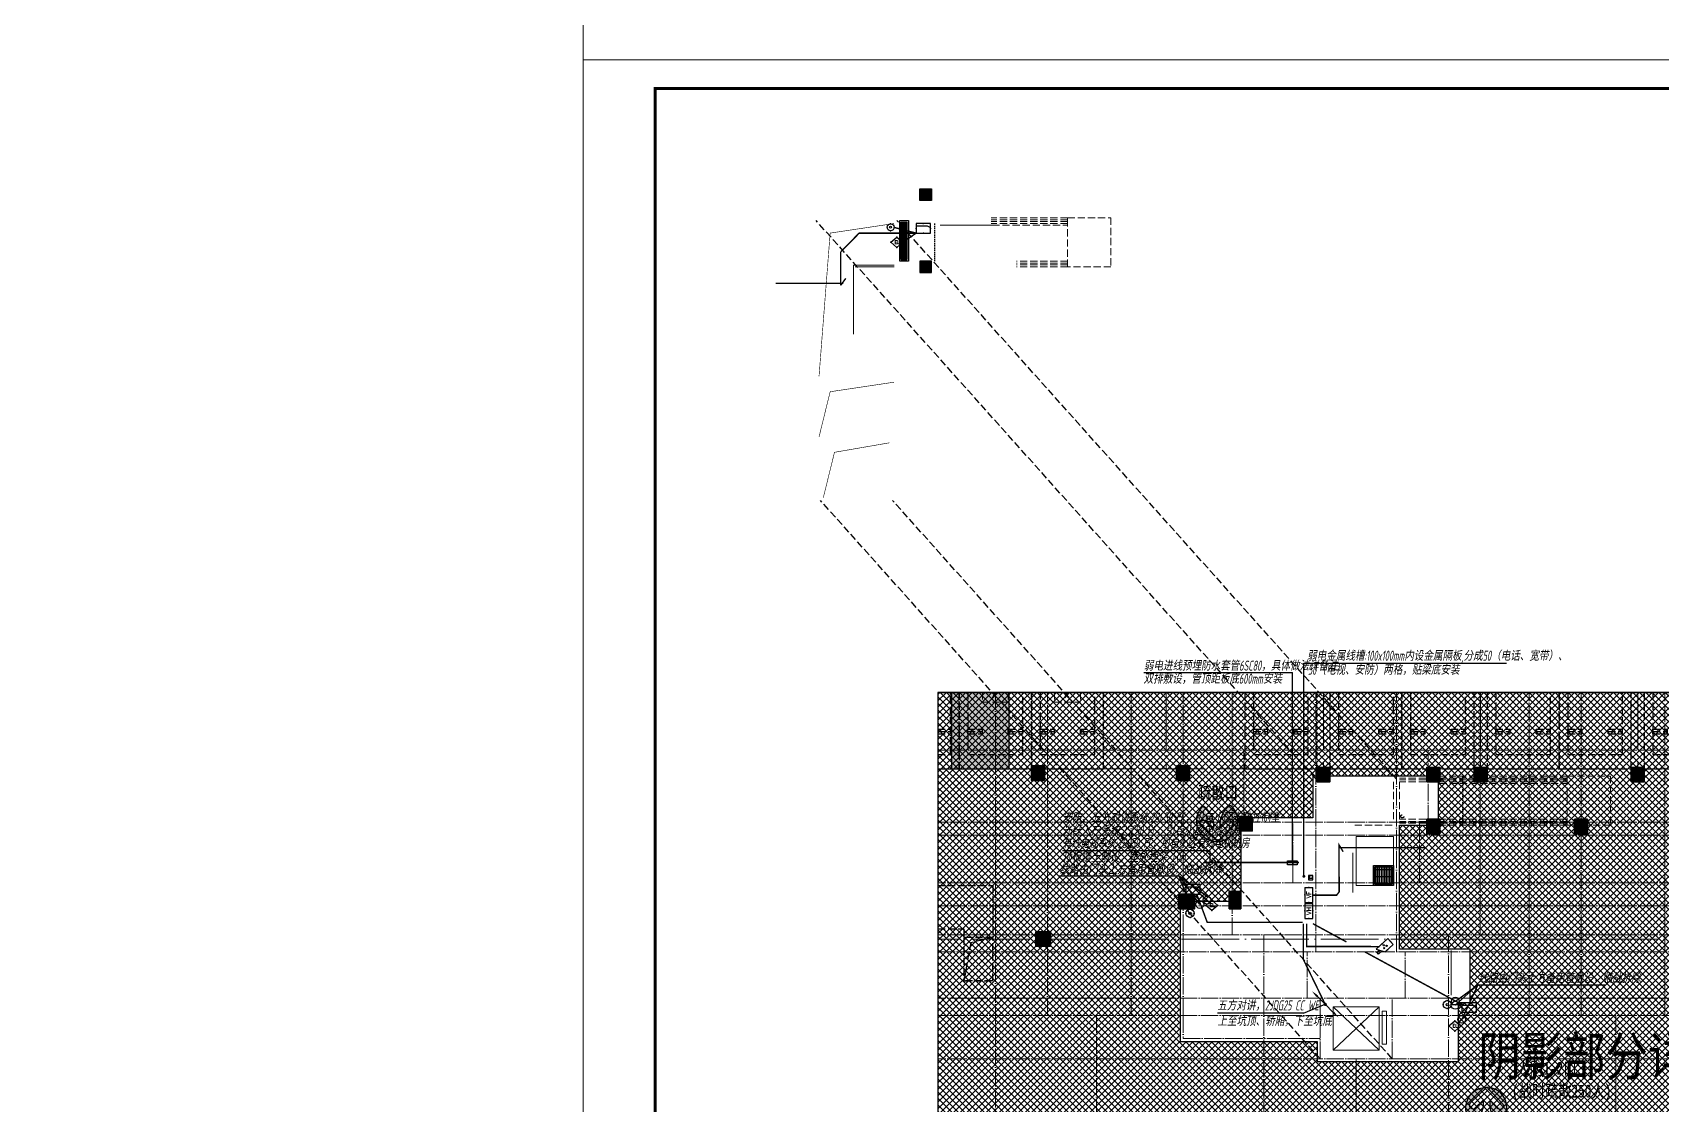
# Model space of a CAD drawing. Extents: x 3002737 to 4077523, y -995787 to -7267.
# Drawn here: x 3398263 to 3454738, y -794406 to -757247 of the extents above; entities that cross this region are included whole.
import ezdxf
from ezdxf.enums import TextEntityAlignment as Align
from ezdxf.xclip import XClip

# ---------------------------------------------------------------- set-up
doc = ezdxf.new("R2010")
doc.units = 0
doc.header["$LTSCALE"] = 1000
doc.header["$MEASUREMENT"] = 0
doc.header["$XCLIPFRAME"] = 2
for name, pattern in [('#P_--_20B1_001_t3$0$DASH', [0.35, 0.25, -0.1]), ('5、6、7#楼参照$0$DASH', [0.35, 0.25, -0.1]), ('__DASH', [0.35, 0.25, -0.1]), ('DASH', [0.35, 0.25, -0.1]), ('DOTE', [2.42, 2, -0.2, 0.02, -0.2]), ('HIDDEN', [0.375, 0.25, -0.125])]:
    doc.linetypes.add(name, pattern=pattern)
doc.layers.get('0').update_dxf_attribs({"linetype": 'CONTINUOUS'})
for name, color, linetype in [('!!电气', 1, 'CONTINUOUS'), ('!校对', 2, 'CONTINUOUS'), ('0-R-口部编号', 211, 'CONTINUOUS'), ('0-R-风井', 2, 'CONTINUOUS'), ('0-R疏散口', 20, 'CONTINUOUS'), ('DIM-照明', 7, 'CONTINUOUS'), ('EQUIP-安防', 3, 'CONTINUOUS'), ('EQUIP-电视', 3, 'CONTINUOUS'), ('HS-A-停车位（标准）', 9, 'CONTINUOUS'), ('LWIRE', 4, 'CONTINUOUS'), ('text', 7, 'CONTINUOUS'), ('VPIPE-雨水', 4, 'DASH'), ('WIRE-安防', 4, 'CONTINUOUS'), ('WIRE-综合布线', 5, 'DASH'), ('人防集水坑', 11, 'CONTINUOUS'), ('审核', 1, 'CONTINUOUS'), ('电气', 6, 'CONTINUOUS'), ('疏散口', 20, 'CONTINUOUS')]:
    doc.layers.add(name, color=color, linetype=linetype)
for name, color, linetype, lineweight in [('3.5方案汇报，与郭总、侯月琴确定户型_t8$0$STAIR', 2, 'CONTINUOUS', 18), ('AE-PARKING', 70, '5、6、7#楼参照$0$DASH', 13), ('DOTE', 19, 'DOTE', 9), ('PUB_HATCH', 8, 'CONTINUOUS', 9), ('STAIR', 252, 'CONTINUOUS', 20), ('WINDOW', 146, 'CONTINUOUS', 20), ('图框', 147, 'CONTINUOUS', 20), ('填充', 251, 'CONTINUOUS', 5), ('平面-看线', 252, 'CONTINUOUS', 15), ('排水', 252, 'CONTINUOUS', 20), ('砼柱', 2, 'CONTINUOUS', 35)]:
    doc.layers.add(name, color=color, linetype=linetype, lineweight=lineweight)
doc.styles.add('-宋体', font='', dxfattribs={"width": 0.8})
doc.styles.add('_TEL_DIM', font='SIMPLEX', dxfattribs={"width": 0.8, "height": 3.5, "bigfont": 'HZTXT'})
doc.styles.add('HZTXT', font='gbeitc.shx', dxfattribs={"width": 0.8, "height": 400, "bigfont": 'hztxt.shx'})
doc.styles.add('SM1', font='realsz.shx', dxfattribs={"width": 0.75, "bigfont": 'realhz.shx'})
doc.styles.get("Standard").update_dxf_attribs({"font": 'gbenor.shx', "bigfont": 'gbcbig.shx'})
doc.styles.add('黑体', font='simhei.ttf')
doc.styles.get('-宋体').set_extended_font_data('SimSun')

# ---------------------------------------------------------------- blocks, each defined once
blk = doc.blocks.new('A$C25A378E3')
at = {"layer": 'HS-A-停车位（标准）', "linetype": 'DASH'}
for p, q in [((300, 4280), (800, 4280)), ((300, 4280), (300, 4120)), ((300, 4200), (800, 4200)), ((300, 4120), (800, 4120)), ((800, 4280), (800, 4120)), ((1700, 4280), (2200, 4280)), ((1700, 4280), (1700, 4120)), ((1700, 4200), (2200, 4200)), ((1700, 4120), (2200, 4120)), ((2200, 4280), (2200, 4120)), ((300, 1700), (-200, 2550)), ((2200, 1700), (2700, 2550))]:
    blk.add_line(p, q, dxfattribs=at)
for points in [[(0, 5500), (2500, 5500), (2500, 0), (0, 0)], [(300, 5000), (2200, 5000), (2200, 0), (300, 0)]]:
    blk.add_lwpolyline(points, close=True, dxfattribs=at)
blk = doc.blocks.new('TYUIYOIUO')
at = {"layer": '0-R-风井', "linetype": '__DASH'}
for p, q in [((-220495, 794767), (-212860, 794767)), ((-212860, 794767), (-212860, 792967)), ((-220495, 793267), (-213860, 793267)), ((-213860, 793267), (-213860, 792967)), ((-213860, 792967), (-213860, 791467)), ((-212860, 792967), (-213860, 792967)), ((-212860, 791467), (-212860, 792967)), ((-213860, 791467), (-212860, 791467)), ((-212860, 791467), (-213860, 791467))]:
    blk.add_line(p, q, dxfattribs=at)
blk.add_lwpolyline([(-212860, 792967), (-213625, 792789), (-213860, 791467)], dxfattribs=at)
blk = doc.blocks.new('A$C1DD019F9')
at = {"layer": '疏散口'}
h = blk.add_hatch(color=256, dxfattribs=at)
edge = h.paths.add_edge_path()
edge.add_line((1658, 3316), (367, 2025))
edge.add_arc((563, 1830), 276, 135, 315.00005)
edge.add_line((758, 1634), (1381, 2258))
edge.add_arc((-487, 1990), 1888, -24.12321, 8.15743, ccw=False)
edge.add_arc((-487, 1990), 1888, 303.59616, 335.87679, ccw=False)
edge.add_arc((1658, 1658), 1658, 90, 228.41727, ccw=False)
h = blk.add_hatch(color=256, dxfattribs=at)
edge = h.paths.add_edge_path()
edge.add_line((1658, 3316), (2948, 2025))
edge.add_arc((2753, 1830), 276, -135.00005, 45, ccw=False)
edge.add_line((2558, 1634), (1934, 2258))
edge.add_arc((3803, 1990), 1888, 171.84257, 204.12321)
edge.add_arc((3803, 1990), 1888, 204.12321, 236.40384)
edge.add_arc((1658, 1658), 1658, 311.58273, 450)
for points in [[(1658, 3316), (367, 2025, 1.0000004), (758, 1634), (1381, 2258, -0.1417898), (1236, 1218, -0.1417897), (557, 417, -0.689965), (1658, 3316)], [(1658, 3316), (2948, 2025, -1.0000004), (2558, 1634), (1934, 2258, 0.1417898), (2080, 1218, 0.1417897), (2758, 417, 0.689965), (1658, 3316)]]:
    blk.add_lwpolyline(points, format="xyb", close=True, dxfattribs=at)
blk = doc.blocks.new('充电车位')
at = {"layer": 'AE-PARKING', "linetype": 'ByBlock'}
h = blk.add_hatch(color=1, dxfattribs=at)
h.dxf.hatch_style = 1
h.paths.add_polyline_path([(-1007586, -1042638), (-1007474, -1042375), (-1007689, -1042375), (-1007425, -1042030), (-1007515, -1042282), (-1007279, -1042298)])
at = {"layer": 'AE-PARKING', "color": 1}
for p, q in [((-1007929, -1041873), (-1007029, -1041873)), ((-1007929, -1041873), (-1007929, -1042773)), ((-1007029, -1041873), (-1007029, -1042773)), ((-1007929, -1042773), (-1007029, -1042773))]:
    blk.add_line(p, q, dxfattribs=at)
at = {"layer": 'AE-PARKING', "color": 1, "linetype": 'ByBlock'}
for p, q in [((-1007425, -1042030), (-1007689, -1042375)), ((-1007689, -1042375), (-1007474, -1042375)), ((-1007279, -1042298), (-1007586, -1042638)), ((-1007586, -1042638), (-1007474, -1042375)), ((-1007425, -1042030), (-1007515, -1042282)), ((-1007515, -1042282), (-1007279, -1042298))]:
    blk.add_line(p, q, dxfattribs=at)
blk = doc.blocks.new('A$C24B36177')
for points in [[(-33100, -16697), (-33550, -16697), (-33550, -17197), (-33100, -17197)], [(-28065, -16697), (-28515, -16697), (-28515, -17197), (-28065, -17197)], [(-23200, -16747), (-23650, -16747), (-23650, -17247), (-23200, -17247)], [(-19390, -16747), (-19840, -16747), (-19840, -17247), (-19390, -17247)], [(-17750, -16747), (-18200, -16747), (-18200, -17247), (-17750, -17247)], [(-12300, -16747), (-12750, -16747), (-12750, -17247), (-12300, -17247)], [(-25890, -18447), (-26340, -18447), (-26340, -18947), (-25890, -18947)], [(-19390, -18547), (-19840, -18547), (-19840, -19047), (-19390, -19047)], [(-14265, -18547), (-14715, -18547), (-14715, -19047), (-14265, -19047)], [(-27890, -21147), (-28440, -21147), (-28440, -21647), (-27890, -21647)], [(-26290, -21047), (-26690, -21047), (-26690, -21647), (-26290, -21647)], [(-32890, -22447), (-33390, -22447), (-33390, -22947), (-32890, -22947)]]:
    blk.add_hatch(color=252).paths.add_polyline_path(points)
at = {"layer": '砼柱', "color": 252, "lineweight": 35}
for points in [[(-33100, -16697), (-33550, -16697), (-33550, -17197), (-33100, -17197)], [(-28065, -16697), (-28515, -16697), (-28515, -17197), (-28065, -17197)], [(-23200, -16747), (-23650, -16747), (-23650, -17247), (-23200, -17247)], [(-19390, -16747), (-19840, -16747), (-19840, -17247), (-19390, -17247)], [(-17750, -16747), (-18200, -16747), (-18200, -17247), (-17750, -17247)], [(-12300, -16747), (-12750, -16747), (-12750, -17247), (-12300, -17247)], [(-25890, -18447), (-26340, -18447), (-26340, -18947), (-25890, -18947)], [(-19390, -18547), (-19840, -18547), (-19840, -19047), (-19390, -19047)], [(-14265, -18547), (-14715, -18547), (-14715, -19047), (-14265, -19047)], [(-27890, -21147), (-28440, -21147), (-28440, -21647), (-27890, -21647)], [(-26290, -21047), (-26690, -21047), (-26690, -21647), (-26290, -21647)], [(-32890, -22447), (-33390, -22447), (-33390, -22947), (-32890, -22947)]]:
    blk.add_lwpolyline(points, close=True, dxfattribs=at)
blk = doc.blocks.new('FSFSFASFSFESFSEF')
at = {"layer": '人防集水坑', "ltscale": 0.8}
h = blk.add_hatch(dxfattribs=at)
h.set_pattern_fill('GRATE', color=256, scale=75, style=0)
h.set_pattern_definition([(270, (-806039.36, 23438904.08), (59.53125, -2e-14), []), (360, (-806039.36, 23438904.08), (9e-14, 238.125), [])])
h.paths.add_polyline_path([(286467, 761316), (287067, 761316), (287067, 760716), (286467, 760716)])
at = {"layer": '人防集水坑'}
for points in [[(287117, 760666), (286417, 760666), (286417, 761366), (287117, 761366)], [(287067, 760716), (286467, 760716), (286467, 761316), (287067, 761316)]]:
    blk.add_lwpolyline(points, close=True, dxfattribs=at)
at = {"layer": '排水'}
blk.add_lwpolyline([(285817, 760666), (287117, 760666), (287117, 762366), (285817, 762366)], close=True, dxfattribs=at)
blk = doc.blocks.new('DFBFBFBGF')
at = {"layer": 'STAIR', "color": 252, "linetype": '#P_--_20B1_001_t3$0$DASH'}
for p, q in [((293136, 754230), (287317, 754230)), ((293136, 754160), (287317, 754160)), ((293136, 754100), (287317, 754100)), ((293136, 754030), (287317, 754030)), ((288716, 753970), (293136, 753970)), ((293136, 754030), (293136, 754230)), ((293136, 752730), (287317, 752730)), ((293136, 752660), (287317, 752660)), ((293136, 752600), (287317, 752600)), ((293136, 752530), (287317, 752530)), ((293136, 752530), (293136, 752730))]:
    blk.add_line(p, q, dxfattribs=at)
blk.add_lwpolyline([(293136, 754230), (294636, 754230), (294636, 752530), (293136, 752530)], close=True, dxfattribs=at)
at = {"layer": '审核', "color": 252, "linetype": 'HIDDEN', "ltscale": 0.2}
blk.add_line((289519, 752530), (289519, 754230), dxfattribs=at)
blk = doc.blocks.new('A$C74D73064')
h = blk.add_hatch()
h.set_pattern_fill('ACAD_ISO10W100', color=252, scale=125, angle=90, style=0)
h.set_pattern_definition([(90, (278075.3, -731194.4), (-93.75, 6e-15), [225, -56.25, 9.375, -56.25])])
h.paths.add_polyline_path([(63780, 67619), (65780, 67619), (65780, 84119), (63780, 84119)])
at = {"layer": '填充'}
h = blk.add_hatch(dxfattribs=at)
h.set_pattern_fill('ANSI37', color=252, scale=100, style=0)
h.set_pattern_definition([(45, (953418.07, -464688.25), (-112.253202, 112.253202), []), (135, (953418.07, -464688.25), (-112.253202, -112.253202), [])])
h.paths.add_polyline_path([(80665, 65672), (80665, 67372), (76315, 67372), (76315, 65922), (73815, 65922), (73816, 63022), (71716, 63022), (71716, 58173), (76465, 58173), (76465, 57472), (81365, 57472), (81365, 59522), (81765, 59522), (81765, 61372), (79315, 61373), (79315, 65672)], flags=16)
h.paths.add_polyline_path([(63315, 70272), (117315, 70272), (117315, 50772), (63315, 50772)])
h.paths.add_polyline_path([(104915, 66523), (104915, 67421), (100066, 67423), (100066, 65673), (101316, 65673), (101315, 61473), (96715, 61473), (96715, 58173), (101465, 58173), (101465, 57472), (104165, 57472), (104165, 59522), (107365, 59522), (107365, 63822), (106865, 63822), (106865, 66523)], flags=16)
at = {"color": 252}
for points in [[(63780, 67619), (65780, 67619), (65780, 84119), (63780, 84119)], [(63315, 70272), (117315, 70272), (117315, 50772), (63315, 50772)], [(80665, 65672), (80665, 67372), (76315, 67372), (76315, 65922), (73815, 65922), (73816, 63022), (71716, 63022), (71716, 58173), (76465, 58173), (76465, 57472), (81365, 57472), (81365, 59522), (81765, 59522), (81765, 61372), (79315, 61373), (79315, 65672)]]:
    blk.add_lwpolyline(points, close=True, dxfattribs=at)
at = {"layer": '3.5方案汇报，与郭总、侯月琴确定户型_t8$0$STAIR', "color": 252}
for p, q in [((78615, 59372), (77015, 57872)), ((77015, 59372), (78615, 57872))]:
    blk.add_line(p, q, dxfattribs=at)
for points in [[(77015, 57872), (77015, 59372), (78615, 59372), (78615, 57872)], [(78715, 58072), (78715, 59222), (78865, 59222), (78865, 58072)]]:
    blk.add_lwpolyline(points, close=True, dxfattribs=at)
at = {"layer": 'DOTE', "color": 252}
for p, q in [((65780, 93137), (65780, 67619)), ((71230, 93137), (71230, 67619)), ((76680, 93137), (76680, 67619)), ((82130, 93137), (82130, 67619)), ((87580, 93137), (87580, 67619)), ((-86385, 67619), (196116, 67619)), ((196116, 61719), (-86385, 61719)), ((69455, 54519), (69455, 8149)), ((72980, 54519), (72980, 8149)), ((78430, 54519), (78430, 8149)), ((83880, 54519), (83880, 8149))]:
    blk.add_line(p, q, dxfattribs=at)
at = {"layer": 'DOTE', "color": 252, "linetype": 'DOTE', "ltscale": 0.3}
for p, q in [((71815, 59073), (71815, 58273)), ((71815, 58273), (76565, 58273))]:
    blk.add_line(p, q, dxfattribs=at)
at = {"layer": 'STAIR', "color": 252, "linetype": '#P_--_20B1_001_t3$0$DASH'}
for p, q in [((79115, 67172), (79115, 65872)), ((79315, 65872), (79315, 67172)), ((77765, 65672), (79115, 65672))]:
    blk.add_line(p, q, dxfattribs=at)
at = {"layer": 'STAIR', "color": 252}
blk.add_lwpolyline([(77705, 64714), (77705, 63332)], dxfattribs=at)
at = {"layer": 'WINDOW', "color": 252}
blk.add_line((81115, 61322), (81115, 59772), dxfattribs=at)
at = {"layer": '填充', "color": 252}
for points in [[(63315, 70272), (117315, 70272), (117315, 50772), (63315, 50772)], [(80665, 65672), (80665, 67372), (76315, 67372), (76315, 65922), (73815, 65922), (73816, 63022), (71716, 63022), (71716, 58173), (76465, 58173), (76465, 57472), (81365, 57472), (81365, 59522), (81765, 59522), (81765, 61372), (79315, 61373), (79315, 65672)]]:
    blk.add_lwpolyline(points, close=True, dxfattribs=at)
at = {"color": 252}
for name, p in [('A$C24B36177', (100105, 84419)), ('DFBFBFBGF', (-208001, -686858)), ('FSFSFASFSFESFSEF', (-208001, -697093))]:
    blk.add_blockref(name, p, dxfattribs=at)
at = {"layer": '0-R疏散口', "color": 252, "yscale": 0.4305656706515025, "zscale": 0.4305656706515025}
for p, xscale, rotation in [((72257, 66511), -0.4305656706515025, 181.4259203059818), ((81600, 55174), 0.4305656706515025, 358.5740796940182)]:
    blk.add_blockref('A$C1DD019F9', p, dxfattribs=dict(at, xscale=xscale, rotation=rotation))
at = {"layer": 'AE-PARKING', "color": 252, "rotation": 359.9974937272497}
for p in [(1072829, 1112663), (1075329, 1112663)]:
    blk.add_blockref('充电车位', p, dxfattribs=at)
at = {"layer": 'HS-A-停车位（标准）', "color": 252}
blk.add_blockref('TYUIYOIUO', (278075, -731194), dxfattribs=at)
at = {"layer": 'HS-A-停车位（标准）', "color": 252, "linetype": 'DASH', "xscale": -1, "rotation": 179.9993559612105}
for p in [(61555, 73119), (64055, 73119), (66555, 73119), (73955, 73119), (76905, 73119), (79405, 73119), (82355, 73119), (84855, 73119), (87805, 73119)]:
    blk.add_blockref('A$C25A378E3', p, dxfattribs=at)
at = {"layer": '0-R-口部编号', "color": 252, "style": '-宋体', "width": 0.75}
for s, p in [('人防1-2口', (83387, 57017)), ('(战时疏散250人)', (83214, 56228))]:
    blk.add_text(s, height=450, dxfattribs=at).set_placement(p)
at = {"layer": '0-R疏散口', "color": 252, "style": '-宋体', "width": 0.75}
blk.add_text('疏散口', height=450, dxfattribs=at).set_placement((72333, 66580))
blk = doc.blocks.new('HFHFTHFD')
at = {"layer": 'DOTE', "linetype": 'DOTE', "ltscale": 0.3}
for p, q in [((420617, 612949), (420617, 593449)), ((422417, 601749), (422417, 612949)), ((425317, 601749), (425317, 612949)), ((427117, 601749), (427117, 612949)), ((428817, 604549), (428817, 612949)), ((431717, 603949), (431717, 612949)), ((434517, 603949), (434517, 612949)), ((437417, 604549), (437417, 612949)), ((439117, 601749), (439117, 612949)), ((440917, 601749), (440917, 612949)), ((443817, 601749), (443817, 612949)), ((445617, 612949), (445617, 593449)), ((447417, 601749), (447417, 612949)), ((450317, 601749), (450317, 612949)), ((452117, 601749), (452117, 612949)), ((453817, 604549), (453817, 612949)), ((456717, 603949), (456717, 612949)), ((459517, 603949), (459517, 612949)), ((462417, 604549), (462417, 612949)), ((464117, 601749), (464117, 612949)), ((465917, 601749), (465917, 612949)), ((468817, 601749), (468817, 612949)), ((470617, 612949), (470617, 593449)), ((472617, 610949), (418617, 610949)), ((429217, 608449), (429217, 610949)), ((435617, 608449), (435617, 610949)), ((455617, 608449), (455617, 610949)), ((462017, 608449), (462017, 610949)), ((472617, 608449), (418617, 608449)), ((430917, 606349), (430917, 608449)), ((435317, 606349), (435317, 608449)), ((472617, 607999), (418617, 607999)), ((455917, 606349), (455917, 607999)), ((460317, 606349), (460317, 607999)), ((472617, 606349), (418617, 606349)), ((472617, 605549), (418617, 605549)), ((472617, 604549), (418617, 604549)), ((429917, 604549), (429917, 593449)), ((436316, 604549), (436317, 593449)), ((454917, 604549), (454917, 593449)), ((461316, 604549), (461317, 593449)), ((418617, 603949), (472617, 603949)), ((431417, 602349), (431417, 603949)), ((434817, 602349), (434817, 603949)), ((456417, 602349), (456417, 603949)), ((459817, 602349), (459817, 603949)), ((472617, 602349), (418617, 602349)), ((431867, 600249), (431867, 602349)), ((434367, 600249), (434367, 602349)), ((456867, 600249), (456867, 602349)), ((459367, 600249), (459367, 602349)), ((472617, 601749), (418617, 601749)), ((424117, 601749), (424117, 593449)), ((442117, 601749), (442117, 593449)), ((449117, 601749), (449117, 593449)), ((467117, 601749), (467117, 593449)), ((472617, 600249), (418617, 600249)), ((433117, 600249), (433117, 593449)), ((458117, 600249), (458117, 593449)), ((472617, 597249), (418617, 597249)), ((423317, 597249), (423317, 596649)), ((442917, 597249), (442917, 596649)), ((448317, 597249), (448317, 596649)), ((467917, 597249), (467917, 596649)), ((472617, 596649), (418617, 596649)), ((472617, 596049), (418617, 596049)), ((429167, 596049), (429167, 595449)), ((430667, 596049), (430667, 595449)), ((435567, 596049), (435567, 595449)), ((437067, 596049), (437067, 595449)), ((454167, 596049), (454167, 595449)), ((455667, 596049), (455667, 595449)), ((460567, 596049), (460567, 595449)), ((462067, 596049), (462067, 595449)), ((472617, 595449), (418617, 595449))]:
    blk.add_line(p, q, dxfattribs=at)
blk = doc.blocks.new('A$C110D7C8B')
h = blk.add_hatch()
h.set_pattern_fill('ANSI32', color=252, scale=7, angle=135)
h.set_pattern_definition([(180, (-705542.518, -984740.232), (-4e-15, -33.3375), []), (180, (-705553.63, -984729.12), (-4e-15, -33.3375), [])])
h.paths.add_polyline_path([(50, -1350), (250, -1350), (250, -50), (50, -50)])
at = {"color": 252}
for points in [[(0, 0), (300, 0), (300, -1400), (0, -1400)], [(50, -50), (250, -50), (250, -1350), (50, -1350)]]:
    blk.add_lwpolyline(points, close=True, dxfattribs=at)
blk = doc.blocks.new('A$C028C60F5')
at = {"color": 252}
blk.add_lwpolyline([(400, 0), (0, 0), (0, -400), (400, -400)], close=True, dxfattribs=at)
at = {"layer": 'PUB_HATCH', "color": 252}
blk.add_solid([(0, -400), (400, -400), (0, 0), (400, 0)], dxfattribs=at)
blk = doc.blocks.new('A$C28781836')
at = {"color": 252, "const_width": 20}
for points in [[(-10120, -5500), (-9734, -531), (-7520, -200)], [(-10120, -7600), (-9734, -6031), (-7520, -5700)], [(-9970, -9700), (-9584, -8131), (-7670, -7800)]]:
    blk.add_lwpolyline(points, dxfattribs=at)
at = {"layer": 'STAIR', "color": 252, "linetype": '#P_--_20B1_001_t3$0$DASH'}
for p, q in [((-1500, 0), (-4152, 0)), ((-1500, -70), (-4152, -70)), ((-1500, -130), (-4152, -130)), ((-1500, -200), (-4152, -200)), ((-4111, -260), (-1500, -260)), ((-1500, -1500), (-3268, -1500)), ((-1500, -1570), (-3268, -1570)), ((-1500, -1630), (-3268, -1630)), ((-1500, -1700), (-3268, -1700))]:
    blk.add_line(p, q, dxfattribs=at)
at = {"layer": 'STAIR', "color": 252}
for p, q in [((-5920, -260), (-4111, -260)), ((-8870, -1700), (-7520, -1700))]:
    blk.add_line(p, q, dxfattribs=at)
at = {"layer": 'STAIR', "color": 252, "linetype": '#P_--_20B1_001_t3$0$DASH'}
blk.add_lwpolyline([(-1500, 0), (0, 0), (0, -1700), (-1500, -1700)], close=True, dxfattribs=at)
at = {"layer": 'STAIR', "color": 252}
blk.add_lwpolyline([(-7520, -1640), (-8930, -1640), (-8930, -4040)], dxfattribs=at)
at = {"layer": '审核', "color": 252, "linetype": 'HIDDEN', "ltscale": 0.2}
blk.add_line((-6120, -200), (-6120, -1500), dxfattribs=at)
at = {"layer": '平面-看线', "color": 252}
for p, q in [((-1500, -200), (-1500, 0)), ((-1500, -1700), (-1500, -1500))]:
    blk.add_line(p, q, dxfattribs=at)
at = {"color": 252, "xscale": -1}
blk.add_blockref('A$C028C60F5', (-6220, 1000), dxfattribs=at)
at = {"color": 252}
for name, p in [('A$C110D7C8B', (-7320, -100)), ('A$C028C60F5', (-6620, -1500))]:
    blk.add_blockref(name, p, dxfattribs=at)
blk = doc.blocks.new('A$C7B1F0EBE')
at = {"color": 251, "linetype": '__DASH', "true_color": 0x636466}
for p, q in [((22902, 33465), (5580, 52819)), ((25702, 33465), (8380, 52819)), ((23052, 23765), (5730, 43119)), ((25552, 23765), (8230, 43119))]:
    blk.add_line(p, q, dxfattribs=at)
at = {"layer": 'VPIPE-雨水'}
blk.add_circle((25902, 32165), 55, dxfattribs=at)
for name, p in [('A$C28781836', (15799, 52919)), ('HFHFTHFD', (-408814, -576484))]:
    blk.add_blockref(name, p)
at = {"color": 252}
ref = blk.add_blockref('A$C74D73064', (-53513, -33808), dxfattribs=at)
XClip(ref).set_block_clipping_path([(63315.4263309771, 50772.2529092039), (117315.4131985184, 70272.2529080271)])
at = {"layer": 'text', "color": 8, "style": '黑体', "width": 0.8}
blk.add_text('阴影部分详地库图纸', height=1345.9, dxfattribs=at).set_placement((28542, 23175))
blk = doc.blocks.new('$equip$00001465')
for p, q in [((-0.75, 0.1), (-0.46, 0.1)), ((-0.75, -0.1), (-0.75, 0.1)), ((-0.6, 0.35), (-0.2, -0.35)), ((-0.6, 0.35), (0.75, 0.35)), ((0.75, 0.35), (0.75, -0.35)), ((-0.75, -0.1), (-0.34, -0.1)), ((0.75, -0.35), (-0.2, -0.35))]:
    blk.add_line(p, q)
for centre in [(-0.05, -0.05), (0.1, 0.15), (0.25, -0.05)]:
    blk.add_circle(centre, 0.05)
for p in [(-0.75, 0), (0.08, 0.35), (0.75, 0), (0.08, -0.35)]:
    blk.add_point(p)
for points in [[(-0.05, 0), (-0.05, 0), (-0.08, -0.01), (-0.03, -0.01)], [(0.06, 0.17), (0.14, 0.17), (0.05, 0.15), (0.15, 0.15)], [(0.06, 0.12), (0.14, 0.12), (0.05, 0.15), (0.15, 0.15)], [(0.08, 0.19), (0.12, 0.19), (0.06, 0.17), (0.14, 0.17)], [(0.08, 0.11), (0.12, 0.11), (0.06, 0.12), (0.14, 0.12)], [(0.1, 0.2), (0.1, 0.2), (0.08, 0.19), (0.12, 0.19)], [(0.1, 0.1), (0.1, 0.1), (0.08, 0.11), (0.12, 0.11)], [(0.25, 0), (0.25, 0), (0.22, -0.01), (0.28, -0.01)], [(-0.09, -0.03), (-0.01, -0.03), (-0.1, -0.05), (0, -0.05)], [(-0.09, -0.08), (-0.01, -0.08), (-0.1, -0.05), (0, -0.05)], [(-0.08, -0.01), (-0.03, -0.01), (-0.09, -0.03), (-0.01, -0.03)], [(-0.08, -0.09), (-0.03, -0.09), (-0.09, -0.08), (-0.01, -0.08)], [(-0.05, -0.1), (-0.05, -0.1), (-0.08, -0.09), (-0.03, -0.09)], [(0.21, -0.03), (0.29, -0.03), (0.2, -0.05), (0.3, -0.05)], [(0.21, -0.08), (0.29, -0.08), (0.2, -0.05), (0.3, -0.05)], [(0.22, -0.01), (0.28, -0.01), (0.21, -0.03), (0.29, -0.03)], [(0.22, -0.09), (0.28, -0.09), (0.21, -0.08), (0.29, -0.08)], [(0.25, -0.1), (0.25, -0.1), (0.22, -0.09), (0.28, -0.09)]]:
    blk.add_solid(points)
at = {"flags": 9}
blk.add_attdef('A', (-0.02, -0.02), '', height=0.00002, dxfattribs=at)
blk = doc.blocks.new('A$C04F44ECC')
at = {"layer": '!!电气'}
for p, q in [((0, 0), (-300, 0)), ((-300, 0), (-300, -300)), ((-250, -200), (-250, 0)), ((0, 0), (-223, -27)), ((-50, 0), (-50, -200)), ((0, -300), (0, 0)), ((-223, -27), (-300, -300)), ((-300, -300), (0, -300)), ((-50, -200), (-250, -200))]:
    blk.add_line(p, q, dxfattribs=at)
blk = doc.blocks.new('$equip$00002617')
for p, q in [((0.63, 0.42), (-0.62, 0.42)), ((-0.62, 0.42), (-0.62, -0.41)), ((-0.62, 0.22), (0.33, 0.22)), ((0.33, 0.22), (0.63, 0.08)), ((0.63, -0.41), (0.63, 0.42)), ((-0.62, -0.41), (0.63, -0.41))]:
    blk.add_line(p, q)
at = {"linetype": 'Continuous', "const_width": 0.04}
blk.add_lwpolyline([(-0.62, 0.42), (0.63, 0.42), (0.63, -0.41), (-0.62, -0.41)], close=True, dxfattribs=at)
at = {"color": 1}
for p in [(-0.62, 0), (0, 0.42), (0.63, 0), (0.02, -0.41)]:
    blk.add_point(p, dxfattribs=at)
at = {"color": 7, "style": '_TEL_DIM', "flags": 1}
blk.add_attdef('A', text='', height=0.000025, dxfattribs=at).set_placement((0, 0), align=Align.MIDDLE_CENTER)
blk = doc.blocks.new('$equip$00002474')
for p, q in [((-0.52, 0), (0, 0.44)), ((0, -0.44), (-0.52, 0)), ((0, 0.44), (0.52, 0)), ((0.52, 0), (0, -0.44))]:
    blk.add_line(p, q)
at = {"const_width": 0.04}
blk.add_lwpolyline([(0, 0.44), (-0.52, 0), (0, -0.44), (0.52, 0), (0, 0.44), (-0.52, 0)], dxfattribs=at)
for p in [(-0.52, 0), (0, 0.44), (0.52, 0), (0, -0.44)]:
    blk.add_point(p)
at = {"color": 7, "style": '_TEL_DIM'}
blk.add_attdef('$TEXT$', text='', height=0.3, dxfattribs=at).set_placement((0.03, 0.01), align=Align.MIDDLE_CENTER)
at = {"color": 7, "style": '_TEL_DIM', "flags": 1}
blk.add_attdef('A', text='', height=0.00002, dxfattribs=at).set_placement((0, 0), align=Align.MIDDLE_CENTER)
blk = doc.blocks.new('$TelecSys$00000079')
for p, q in [((0.7, 0.7), (0, 0)), ((0.1, 0.1), (0.1, 0.1)), ((-0.1, -0.1), (-0.1, -0.1))]:
    blk.add_line(p, q)
at = {"const_width": 0.142}
blk.add_lwpolyline([(-0.07, 0, 1), (0.07, 0, 1)], format="xyb", close=True, dxfattribs=at)
blk.add_solid([(0.63, 0.77), (0.77, 0.63), (1.15, 1.15)])
at = {"width": 0.8, "flags": 9}
blk.add_attdef('A', (0, 0), '', height=0.00002, dxfattribs=at)
blk = doc.blocks.new('$TelecSys$00000080')
for p, q in [((-0.7, -0.7), (0, 0)), ((0.1, 0.1), (0.1, 0.1)), ((-0.1, -0.1), (-0.1, -0.1))]:
    blk.add_line(p, q)
at = {"const_width": 0.142}
blk.add_lwpolyline([(0.07, 0, 1), (-0.07, 0, 1)], format="xyb", close=True, dxfattribs=at)
blk.add_solid([(-0.63, -0.77), (-0.77, -0.63), (-1.15, -1.15)])
at = {"width": 0.8, "flags": 9}
blk.add_attdef('A', (0, 0), '', height=0.00002, rotation=180, dxfattribs=at)
blk = doc.blocks.new('$equip$00002479')
at = {"const_width": 0.04}
blk.add_lwpolyline([(-0.3, 0, 1), (0.3, 0, 1), (-0.3, 0, 0.942883)], format="xyb", dxfattribs=at)
for radius in [0.3, 0.0841]:
    blk.add_circle((0, 0), radius)
for p in [(-0.3, 0), (0, 0.3), (0.3, 0), (0, -0.3)]:
    blk.add_point(p)
at = {"color": 7, "style": '_TEL_DIM', "flags": 1}
blk.add_attdef('A', text='', height=0.00002, dxfattribs=at).set_placement((0, 0), align=Align.MIDDLE_CENTER)
blk = doc.blocks.new('A$C18BE6784')
at = {"layer": 'EQUIP-安防', "linetype": 'ByBlock', "xscale": 400, "yscale": 400, "zscale": 400}
blk.add_blockref('$equip$00002479', (-47, 62), dxfattribs=at)
at = {"layer": 'EQUIP-安防', "color": 7, "linetype": 'ByBlock', "style": 'SM1', "width": 0.75}
blk.add_text('K', height=71.8, dxfattribs=at).set_placement((0, 0))
blk = doc.blocks.new('$equip$00001801')
for p, q in [((-0.65, 0.7), (-0.65, 0)), ((0.65, 0.7), (-0.65, 0.7)), ((-0.65, 0), (0.65, 0)), ((0.65, 0.7), (0.65, 0))]:
    blk.add_line(p, q)
for p in [(-0.65, 0.35), (0, 0.7), (0, 0), (0.65, 0.35)]:
    blk.add_point(p)
at = {"color": 7, "style": '_TEL_DIM'}
blk.add_attdef('$TEXT$', text='', height=0.4, dxfattribs=at).set_placement((0, 0.35), align=Align.MIDDLE_CENTER)
at = {"color": 7, "style": '_TEL_DIM', "flags": 1}
blk.add_attdef('A', text='', height=0.00002, dxfattribs=at).set_placement((0, 0), align=Align.MIDDLE_CENTER)
blk = doc.blocks.new('$equip$00001800')
for p, q in [((-0.65, 0.7), (-0.65, 0)), ((0.65, 0.7), (-0.65, 0.7)), ((-0.65, 0), (0.65, 0)), ((0.65, 0.7), (0.65, 0))]:
    blk.add_line(p, q)
for p in [(-0.65, 0.35), (0, 0.7), (0, 0), (0.65, 0.35)]:
    blk.add_point(p)
at = {"color": 7, "style": '_TEL_DIM'}
blk.add_attdef('$TEXT$', text='', height=0.4, dxfattribs=at).set_placement((0, 0.35), align=Align.MIDDLE_CENTER)
at = {"color": 7, "style": '_TEL_DIM', "flags": 1}
blk.add_attdef('A', text='', height=0.00002, dxfattribs=at).set_placement((0, 0), align=Align.MIDDLE_CENTER)

msp = doc.modelspace()

# ---------------------------------------------------------------- linework, layer by layer
at = {"layer": '!!电气'}
for p, q in [((3442343.2, -779108.3), (3449367.7, -779108.3)), ((3442343.2, -786497.3), (3442343.2, -779108.3)), ((3436794.5, -779432.8), (3441946.4, -779432.8)), ((3441946.4, -786012.4), (3441946.4, -779432.8)), ((3439092, -785613.5), (3433977.4, -785616.1)), ((3439158.2, -785948.9), (3439025.8, -786091.3)), ((3439092, -786020.1), (3439091.8, -785613.5))]:
    msp.add_line(p, q, dxfattribs=at)
at = {"layer": '!!电气', "color": 2}
for q in [(3443082, -790936.5), (3439345.4, -791240.4)]:
    msp.add_line((3442331.8, -791240.4), q, dxfattribs=at)
msp.add_lwpolyline([(3441773.6, -785963.3), (3442111.2, -785963.3), (3442111.2, -786097.8), (3441773.6, -786097.8)], close=True, dxfattribs=at)
at = {"layer": '!!电气'}
for points in [[(3438016.7, -786497.1), (3433844.7, -786497.1)], [(3438982.7, -787188.1), (3438016.7, -786497.1), (3438982.7, -787188.1)], [(3438016.7, -786497.1), (3438723.7, -787470.1)], [(3438393.3, -787468.3), (3438016.7, -786497.1)], [(3447593.4, -790832.5), (3448371.3, -790262.7), (3447590.6, -790969.5)], [(3448371.3, -790262.7), (3447813.1, -791457.2)], [(3448371.3, -790262.7), (3452772.1, -790262.7)]]:
    msp.add_lwpolyline(points, dxfattribs=at)
for centre in [(3438982.7, -787325.1), (3438393.3, -787468.3), (3438734.2, -787475.4), (3447590.6, -790969.5), (3447592.8, -790829.1), (3447813.1, -791457.2)]:
    msp.add_circle(centre, 137, dxfattribs=at)
at = {"layer": '!校对', "color": 2}
for p, q in [((3424033.1, -765931), (3426369.2, -765931)), ((3443562.9, -785502), (3446528.6, -785502))]:
    msp.add_line(p, q, dxfattribs=at)
at = {"layer": 'DIM-照明', "const_width": 50}
msp.add_lwpolyline([(3442318.2, -786497.3, 1), (3442368.2, -786497.3, 1)], format="xyb", close=True, dxfattribs=at)
at = {"layer": 'WIRE-安防', "color": 6, "const_width": 50}
for points in [[(3428132.8, -764000.3), (3428896.5, -764199.9)], [(3426280.3, -764850.7), (3426922.2, -764199.9)], [(3426922.2, -764199.9), (3428896.5, -764199.9)], [(3428439.4, -764517.9), (3428896.5, -764199.9)], [(3426280.3, -766011.3), (3426280.3, -764850.7)], [(3442653.8, -787153.4), (3443476.4, -787153.4), (3443564.5, -787037.8), (3443560.9, -785410.7), (3443704.7, -785646.8)], [(3438408.9, -787620.8), (3438408.9, -787122)], [(3442303.9, -788090.2), (3438990, -788090.2), (3438625.8, -787117.5)], [(3438748.1, -787117.5), (3439068.1, -787400.7)], [(3442322.7, -788140.2), (3442322.7, -789379.1), (3442322.7, -789379.1)], [(3442653.9, -788140.2), (3443815.2, -788770.6)], [(3443082, -790936.5), (3442322.7, -789379.1)], [(3444462, -789121.7), (3447820.6, -790945)], [(3447454.2, -790945), (3447820.6, -790945)], [(3447677.1, -791598.3), (3448070.6, -791214.4)]]:
    msp.add_lwpolyline(points, dxfattribs=at)
at = {"layer": 'WIRE-安防', "color": 6, "linetype": 'Continuous', "const_width": 50}
msp.add_lwpolyline([(3426280.3, -766011.3), (3426458.1, -765769.1)], dxfattribs=at)
at = {"layer": 'WIRE-安防', "color": 4, "const_width": 50}
msp.add_lwpolyline([(3444974.2, -788933.7), (3442440.8, -788931.5), (3442440.8, -788140.2)], dxfattribs=at)
at = {"layer": 'WIRE-综合布线', "color": 4, "const_width": 50}
msp.add_lwpolyline([(3438875.2, -786018.7), (3442173.4, -786018.7)], dxfattribs=at)
at = {"layer": '图框'}
for points in [[(3417351.8, -698786.6), (3501451.8, -698786.6), (3501451.8, -758186.6), (3417351.8, -758186.6)], [(3417351.8, -758186.6), (3501451.8, -758186.6), (3501451.8, -817586.6), (3417351.8, -817586.6)]]:
    msp.add_lwpolyline(points, close=True, dxfattribs=at)
at = {"layer": '图框', "const_width": 100}
msp.add_lwpolyline([(3500451.8, -816586.6), (3500451.8, -759186.6), (3419851.8, -759186.6), (3419851.8, -816586.6)], close=True, dxfattribs=at)

# ---------------------------------------------------------------- block references
at = {"layer": '!!电气'}
msp.add_blockref('A$C7B1F0EBE', (3419851.8, -816586.6), dxfattribs=at)
at = {"color": 252}
ref = msp.add_blockref('A$C74D73064', (3366338.8, -790994.3), dxfattribs=at)
XClip(ref).set_block_clipping_path([(63315.4263309771, 50772.2529092039), (117315.4131985184, 70272.2529080271)])
at = {"xscale": 0.5, "yscale": 0.5, "zscale": 0.5}
msp.add_blockref('A$C04F44ECC', (3442654.1, -786472), dxfattribs=at)
at = {"layer": 'EQUIP-安防', "color": 2, "xscale": 400, "yscale": 400, "zscale": 400}
for name, p in [('$equip$00002479', (3428012.9, -763996.5)), ('$equip$00002617', (3429146.5, -764033.9)), ('$equip$00002617', (3438498.1, -786951.5)), ('$equip$00002617', (3448070.6, -791048.4))]:
    msp.add_blockref(name, p, dxfattribs=at)
for p in [(3428231.4, -764517.9), (3439152, -787505.6), (3447573.1, -791686.3)]:
    msp.add_blockref('$equip$00002474', p, dxfattribs=at).add_auto_attribs({'$TEXT$': 'EL'})
at = {"layer": 'EQUIP-安防', "color": 2, "xscale": 400, "yscale": 400, "zscale": 400, "rotation": 42.44794316508555}
msp.add_blockref('$equip$00001465', (3445124.1, -788960.2), dxfattribs=at)
at = {"layer": 'EQUIP-电视', "color": 6, "xscale": 400, "yscale": 400, "zscale": 400, "rotation": 90}
for name, p, values in [('$equip$00001800', (3442654.3, -787141.4), {'$TEXT$': 'VF'}), ('$equip$00001801', (3442654.3, -787699.3), {'$TEXT$': 'VH'})]:
    msp.add_blockref(name, p, dxfattribs=at).add_auto_attribs(values)
at = {"layer": 'LWIRE', "xscale": -400.0000000000001, "yscale": 400, "zscale": 400, "rotation": 5.210173412706354e-06}
for name in ['$TelecSys$00000079', '$TelecSys$00000080']:
    msp.add_blockref(name, (3443082, -790936.5), dxfattribs=at)
at = {"layer": '电气', "linetype": 'ByBlock', "xscale": 1.169999999925494, "yscale": 1.169999999925494, "zscale": 1.169999999925494}
for p in [(3438448.4, -787855.3), (3447367.7, -791018.1)]:
    msp.add_blockref('A$C18BE6784', p, dxfattribs=at)

# ---------------------------------------------------------------- texts
at = {"layer": 'DIM-照明', "color": 6, "style": 'HZTXT', "width": 0.7}
for s, p in [('弱电金属线槽:100x100mm内设金属隔板,分成50（电话、宽带）、', (3442452, -779025.3)), ('50（电视、安防）两格，贴梁底安装', (3442478.4, -779510.9))]:
    msp.add_text(s, height=350, dxfattribs=at).set_placement(p)
at = {"layer": 'DIM-照明', "color": 7, "style": 'HZTXT'}
for s, width, p in [('弱电进线预埋防水套管6SC80，具体做法详备注', 0.7, (3436790.2, -779368.4, 1500)), ('双排敷设，管顶距板底600mm安装', 0.7, (3436780.6, -779820.4, 1500)), ('安防、五方对讲系统:2SC50 FC，引自小区安防控制室', 0.7, (3433971.9, -784635.1, 1500)), ('光纤入户系统:2SC50 FC，引自小区电信机房', 0.7, (3433971.9, -785079.8, 1500)), ('有线电视系统:2SC50 FC，引自小区有线电视机房', 0.65, (3433971.9, -785525, 1500)), ('线路由门头上方备用管敷设，临战拆除', 0.7, (3433873.9, -786432.7, 1500)), ('顶板覆土敷设，室外埋深-1.0m', 0.7, (3433959.4, -786011.6, 1500)), ('线路由门头上方备用管敷设，临战拆除', 0.7, (3448398.5, -790198.3, 1500))]:
    msp.add_text(s, height=350, dxfattribs=dict(at, width=width)).set_placement(p)
at = {"layer": 'DIM-照明', "style": 'HZTXT', "width": 0.7}
for s, p in [('五方对讲，2JDG25 CC WE', (3439335.9, -791149.4)), ('上至坑顶、轿厢，下至坑底', (3439340.7, -791689.3))]:
    msp.add_text(s, height=350, rotation=0.00001, dxfattribs=at).set_placement(p)

doc.saveas('drawing.dxf')
